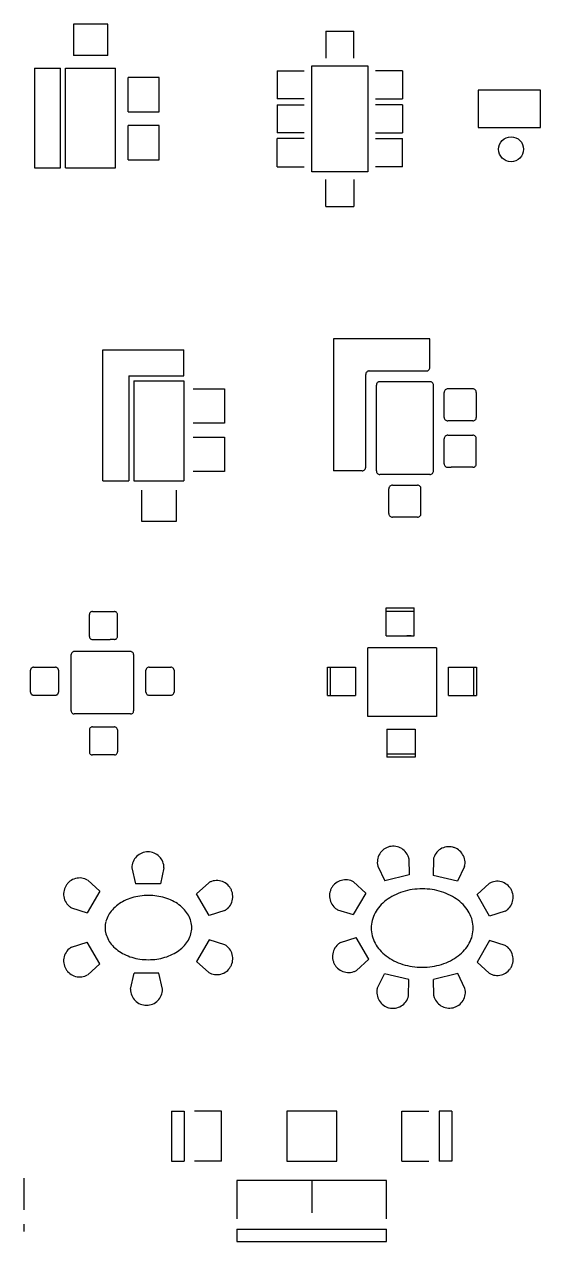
# Model space of a CAD drawing. Extents: x 15841 to 17865, y 17232 to 19192.
# Drawn here: x 17038 to 17865, y 17241 to 19192 of the extents above; entities that cross this region are included whole.
import ezdxf

# ---------------------------------------------------------------- set-up
doc = ezdxf.new("R2010")
doc.units = 0
doc.layers.add('1_1_1_SALON_COMEDOR_1', color=7, linetype='CONTINUOUS')

msp = doc.modelspace()

# ---------------------------------------------------------------- linework, layer by layer
at = {"layer": '1_1_1_SALON_COMEDOR_1', "color": 7, "linetype": 'Continuous'}
for p, q in [((17116.3, 19191.7), (17116.3, 19141.7)), ((17171.3, 19191.7), (17116.3, 19191.7)), ((17171.3, 19141.7), (17171.3, 19191.7)), ((17520.5, 19180.6), (17520.5, 19137.5)), ((17520.5, 19180.6), (17565.5, 19180.6)), ((17565.5, 19137.4), (17565.5, 19180.6)), ((17171.3, 19141.7), (17116.3, 19141.7)), ((17053.8, 19121.7), (17053.8, 18961.7)), ((17053.8, 19121.7), (17095.8, 19121.7)), ((17095.8, 18961.7), (17095.8, 19121.7)), ((17103.8, 19121.7), (17183.8, 19121.7)), ((17103.8, 18961.7), (17103.8, 19121.7)), ((17183.8, 18961.7), (17183.8, 19121.7)), ((17442.5, 19117.1), (17442.5, 19072.1)), ((17442.5, 19117.1), (17485.7, 19117.1)), ((17497.9, 18955.3), (17497.9, 19125.3)), ((17497.9, 19125.3), (17587.9, 19125.3)), ((17587.9, 19125.3), (17587.9, 18955.3)), ((17643.2, 19117.1), (17600, 19117.1)), ((17643.2, 19117.1), (17643.2, 19072.1)), ((17203.8, 19051.7), (17203.8, 19106.7)), ((17253.8, 19106.7), (17203.8, 19106.7)), ((17253.8, 19051.7), (17253.8, 19106.7)), ((17764.6, 19086.3), (17764.6, 19026.3)), ((17864.6, 19086.3), (17764.6, 19086.3)), ((17864.6, 19026.3), (17864.6, 19086.3)), ((17485.8, 19072.1), (17442.5, 19072.1)), ((17442.6, 19062.8), (17442.6, 19017.8)), ((17442.6, 19062.8), (17485.7, 19062.8)), ((17599.9, 19072.1), (17643.2, 19072.1)), ((17643.1, 19062.8), (17600, 19062.8)), ((17643.1, 19062.8), (17643.1, 19017.8)), ((17203.8, 19051.7), (17253.8, 19051.7)), ((17203.8, 18974.6), (17203.8, 19029.6)), ((17253.8, 19029.6), (17203.8, 19029.6)), ((17253.8, 18974.6), (17253.8, 19029.6)), ((17485.9, 19017.8), (17442.6, 19017.8)), ((17599.9, 19017.8), (17643.1, 19017.8)), ((17764.6, 19026.3), (17864.6, 19026.3)), ((17442.5, 18963.6), (17442.5, 19008.6)), ((17485.8, 19008.6), (17442.5, 19008.6)), ((17599.9, 19008.6), (17643.2, 19008.6)), ((17643.2, 18963.6), (17643.2, 19008.6)), ((17053.8, 18961.7), (17095.8, 18961.7)), ((17103.8, 18961.7), (17183.8, 18961.7)), ((17203.8, 18974.6), (17253.8, 18974.6)), ((17442.5, 18963.6), (17485.7, 18963.6)), ((17643.2, 18963.6), (17600, 18963.6)), ((17587.9, 18955.3), (17497.9, 18955.3)), ((17520.5, 18900), (17520.5, 18943.1)), ((17565.5, 18943.3), (17565.5, 18900)), ((17520.5, 18900), (17565.5, 18900)), ((17532.9, 18687.7), (17532.9, 18476.3)), ((17584.4, 18687.7), (17532.9, 18687.7)), ((17687.2, 18687.7), (17584.4, 18687.7)), ((17687.2, 18642), (17687.2, 18687.7)), ((17163.2, 18460.4), (17163.2, 18670.4)), ((17163.2, 18670.4), (17293.2, 18670.4)), ((17293.2, 18628.4), (17293.2, 18670.4)), ((17205.2, 18628.4), (17205.2, 18460.4)), ((17205.2, 18628.4), (17293.2, 18628.4)), ((17584.4, 18482), (17584.4, 18630.6)), ((17584.4, 18630.6), (17584.4, 18630.6)), ((17590.1, 18636.3), (17681.5, 18636.3)), ((17590.1, 18636.3), (17590.1, 18636.3)), ((17681.5, 18636.3), (17681.5, 18636.3)), ((17687.2, 18642), (17687.2, 18642)), ((17213.2, 18620.4), (17213.2, 18460.4)), ((17213.2, 18620.4), (17293.2, 18620.4)), ((17293.2, 18620.4), (17293.2, 18460.4)), ((17308.2, 18607.5), (17358.2, 18607.5)), ((17358.2, 18607.5), (17358.2, 18552.5)), ((17601.5, 18476.3), (17601.5, 18613.4)), ((17601.5, 18613.4), (17601.5, 18613.4)), ((17607.2, 18619.2), (17687.2, 18619.2)), ((17607.2, 18619.2), (17607.2, 18619.2)), ((17687.2, 18619.2), (17687.2, 18619.2)), ((17692.9, 18476.3), (17692.9, 18613.4)), ((17692.9, 18613.4), (17692.9, 18613.4)), ((17755.8, 18607.7), (17715.8, 18607.7)), ((17715.8, 18607.7), (17715.8, 18607.7)), ((17755.8, 18607.7), (17755.8, 18607.7)), ((17710.1, 18562), (17710.1, 18602)), ((17710.1, 18602), (17710.1, 18602)), ((17761.5, 18602), (17761.5, 18562)), ((17761.5, 18602), (17761.5, 18602)), ((17358.2, 18552.5), (17308.2, 18552.5)), ((17710.1, 18562), (17710.1, 18562)), ((17755.8, 18556.3), (17715.8, 18556.3)), ((17715.8, 18556.3), (17715.8, 18556.3)), ((17755.8, 18556.3), (17755.8, 18556.3)), ((17761.5, 18562), (17761.5, 18562)), ((17308.2, 18530.4), (17358.2, 18530.4)), ((17358.2, 18530.4), (17358.2, 18475.4)), ((17715.8, 18533.4), (17755.8, 18533.4)), ((17715.8, 18533.4), (17715.8, 18533.4)), ((17755.8, 18533.4), (17755.8, 18533.4)), ((17710.1, 18487.7), (17710.1, 18527.7)), ((17710.1, 18493.4), (17710.1, 18527.7)), ((17710.1, 18527.7), (17710.1, 18527.7)), ((17761.5, 18487.7), (17761.5, 18527.7)), ((17761.5, 18527.7), (17761.5, 18527.7)), ((17358.2, 18475.4), (17308.2, 18475.4)), ((17578.7, 18476.3), (17532.9, 18476.3)), ((17578.7, 18476.3), (17578.7, 18476.3)), ((17578.7, 18476.3), (17578.7, 18476.3)), ((17584.4, 18482), (17584.4, 18482)), ((17584.4, 18482), (17584.4, 18482)), ((17601.5, 18476.3), (17601.5, 18476.3)), ((17687.2, 18470.6), (17607.2, 18470.6)), ((17607.2, 18470.6), (17607.2, 18470.6)), ((17687.2, 18470.6), (17687.2, 18470.6)), ((17692.9, 18476.3), (17692.9, 18476.3)), ((17710.1, 18487.7), (17710.1, 18487.7)), ((17715.8, 18482), (17721.5, 18482)), ((17755.8, 18482), (17721.5, 18482)), ((17755.8, 18482), (17755.8, 18482)), ((17761.5, 18487.7), (17761.5, 18487.7)), ((17163.2, 18460.4), (17205.2, 18460.4)), ((17213.2, 18460.4), (17293.2, 18460.4)), ((17627.2, 18453.4), (17667.2, 18453.4)), ((17627.2, 18453.4), (17627.2, 18453.4)), ((17667.2, 18453.4), (17667.2, 18453.4)), ((17225.7, 18395.4), (17225.7, 18445.4)), ((17280.7, 18445.4), (17280.7, 18395.4)), ((17621.5, 18407.7), (17621.5, 18447.7)), ((17621.5, 18447.7), (17621.5, 18447.7)), ((17672.9, 18407.7), (17672.9, 18447.7)), ((17672.9, 18447.7), (17672.9, 18447.7)), ((17280.7, 18395.4), (17225.7, 18395.4)), ((17621.5, 18407.7), (17621.5, 18407.7)), ((17667.2, 18402), (17627.2, 18402)), ((17627.2, 18402), (17627.2, 18402)), ((17667.2, 18402), (17667.2, 18402)), ((17672.9, 18407.7), (17672.9, 18407.7)), ((17617.1, 18211.7), (17617.1, 18256.7)), ((17617.1, 18256.7), (17662.1, 18256.7)), ((17662.1, 18211.7), (17662.1, 18256.7)), ((17141.8, 18211), (17141.8, 18246)), ((17141.8, 18246), (17141.8, 18246)), ((17146.8, 18251), (17181.8, 18251)), ((17146.8, 18251), (17146.8, 18251)), ((17181.8, 18251), (17181.8, 18251)), ((17186.8, 18211), (17186.8, 18246)), ((17186.8, 18246), (17186.8, 18246)), ((17617.1, 18251.7), (17662.1, 18251.7)), ((17141.8, 18211), (17141.8, 18211)), ((17146.8, 18206), (17174.9, 18206)), ((17146.8, 18206), (17146.8, 18206)), ((17181.8, 18206), (17174.9, 18206)), ((17186.8, 18211), (17186.8, 18211)), ((17617.1, 18211.7), (17662.1, 18211.7)), ((17657.1, 18211.7), (17650.1, 18211.7)), ((17112.6, 18091.8), (17112.6, 18181.8)), ((17112.6, 18181.8), (17112.6, 18181.8)), ((17207.6, 18186.8), (17117.6, 18186.8)), ((17117.6, 18186.8), (17117.6, 18186.8)), ((17207.6, 18186.8), (17207.6, 18186.8)), ((17212.6, 18181.8), (17212.6, 18091.8)), ((17212.6, 18181.8), (17212.6, 18181.8)), ((17587.6, 18082.7), (17587.6, 18192.7)), ((17697.6, 18192.7), (17587.6, 18192.7)), ((17697.6, 18192.7), (17697.6, 18082.7)), ((17052.4, 18161.8), (17087.4, 18161.8)), ((17052.4, 18161.8), (17052.4, 18161.8)), ((17087.4, 18161.8), (17087.4, 18161.8)), ((17237.4, 18161.8), (17272.4, 18161.8)), ((17237.4, 18161.8), (17237.4, 18161.8)), ((17272.4, 18161.8), (17272.4, 18161.8)), ((17523.1, 18161.5), (17568.1, 18161.5)), ((17523.1, 18116.5), (17523.1, 18161.5)), ((17528.1, 18116.5), (17528.1, 18161.5)), ((17568.1, 18161.5), (17568.1, 18116.5)), ((17717, 18116.5), (17717, 18161.5)), ((17717, 18161.5), (17762, 18161.5)), ((17757, 18161.5), (17757, 18116.5)), ((17762, 18161.5), (17762, 18116.5)), ((17047.4, 18121.8), (17047.4, 18156.8)), ((17047.4, 18156.8), (17047.4, 18156.8)), ((17092.4, 18156.8), (17092.4, 18121.8)), ((17092.4, 18156.8), (17092.4, 18156.8)), ((17232.4, 18121.8), (17232.4, 18156.8)), ((17232.4, 18156.8), (17232.4, 18156.8)), ((17277.4, 18156.8), (17277.4, 18121.8)), ((17277.4, 18156.8), (17277.4, 18156.8)), ((17047.4, 18121.8), (17047.4, 18121.8)), ((17092.4, 18121.8), (17092.4, 18121.8)), ((17232.4, 18121.8), (17232.4, 18121.8)), ((17277.4, 18121.8), (17277.4, 18121.8)), ((17052.4, 18116.8), (17087.4, 18116.8)), ((17052.4, 18116.8), (17052.4, 18116.8)), ((17087.4, 18116.8), (17087.4, 18116.8)), ((17237.4, 18116.8), (17272.4, 18116.8)), ((17237.4, 18116.8), (17237.4, 18116.8)), ((17272.4, 18116.8), (17272.4, 18116.8)), ((17523.1, 18116.5), (17568.1, 18116.5)), ((17717, 18116.5), (17762, 18116.5)), ((17112.6, 18091.8), (17112.6, 18091.8)), ((17207.6, 18086.8), (17117.6, 18086.8)), ((17117.6, 18086.8), (17117.6, 18086.8)), ((17207.6, 18086.8), (17207.6, 18086.8)), ((17212.6, 18091.8), (17212.6, 18091.8)), ((17697.6, 18082.7), (17587.6, 18082.7)), ((17141.8, 18061.1), (17141.8, 18026.1)), ((17141.8, 18061.1), (17141.8, 18061.1)), ((17146.8, 18066.1), (17181.8, 18066.1)), ((17146.8, 18066.1), (17146.8, 18066.1)), ((17181.8, 18066.1), (17181.8, 18066.1)), ((17186.8, 18061.1), (17186.8, 18026.1)), ((17186.8, 18061.1), (17186.8, 18061.1)), ((17618.5, 18062.6), (17618.5, 18017.6)), ((17618.5, 18062.6), (17663.5, 18062.6)), ((17663.5, 18062.6), (17663.5, 18017.6)), ((17141.8, 18026.1), (17141.8, 18026.1)), ((17181.8, 18021.1), (17146.8, 18021.1)), ((17146.8, 18021.1), (17146.8, 18021.1)), ((17181.8, 18021.1), (17181.8, 18021.1)), ((17186.8, 18026.1), (17186.8, 18026.1)), ((17663.5, 18022.6), (17618.5, 18022.6)), ((17663.5, 18017.6), (17618.5, 18017.6)), ((17235.6, 17865.9), (17235.6, 17865.9)), ((17235.6, 17865.9), (17235.6, 17865.9)), ((17235.6, 17865.9), (17235.6, 17865.9)), ((17622.6, 17874.2), (17622.6, 17874.2)), ((17622.6, 17874.2), (17622.6, 17874.2)), ((17622.6, 17874.2), (17622.6, 17874.2)), ((17723.8, 17873.4), (17723.8, 17873.4)), ((17723.8, 17873.4), (17723.8, 17873.4)), ((17723.8, 17873.4), (17723.8, 17873.4)), ((17653.7, 17855.2), (17654.1, 17828.8)), ((17653.7, 17855.2), (17653.7, 17855.2)), ((17692.8, 17854.4), (17692.4, 17828.1)), ((17692.8, 17854.4), (17692.8, 17854.4)), ((17209.9, 17840.2), (17215.6, 17814.5)), ((17209.9, 17840.2), (17209.9, 17840.2)), ((17261.3, 17840.2), (17255.6, 17814.5)), ((17261.3, 17840.2), (17261.3, 17840.2)), ((17603.6, 17843.2), (17615.2, 17819.5)), ((17603.6, 17843.2), (17603.6, 17843.2)), ((17654.1, 17828.8), (17615.2, 17819.5)), ((17731.3, 17818.7), (17692.4, 17828.1)), ((17742.8, 17842.4), (17731.3, 17818.7)), ((17742.8, 17842.4), (17742.8, 17842.4)), ((17139.1, 17820.6), (17158.5, 17802.8)), ((17139.1, 17820.6), (17139.1, 17820.6)), ((17255.6, 17814.5), (17215.6, 17814.5)), ((17332.9, 17816.5), (17313.5, 17798.7)), ((17332.9, 17816.5), (17332.9, 17816.5)), ((17368, 17807.1), (17368, 17807.1)), ((17368, 17807.1), (17368, 17807.1)), ((17368, 17807.1), (17368, 17807.1)), ((17529.9, 17808.3), (17529.9, 17808.3)), ((17529.9, 17808.3), (17529.9, 17808.3)), ((17565, 17817.7), (17584.4, 17799.9)), ((17565, 17817.7), (17565, 17817.7)), ((17782.1, 17815.2), (17762.7, 17797.4)), ((17782.1, 17815.2), (17782.1, 17815.2)), ((17158.5, 17802.8), (17138.5, 17768.1)), ((17333.5, 17764.1), (17313.5, 17798.7)), ((17584.4, 17799.9), (17564.4, 17765.3)), ((17782.7, 17762.8), (17762.7, 17797.4)), ((17817.2, 17805.8), (17817.2, 17805.8)), ((17817.2, 17805.8), (17817.2, 17805.8)), ((17817.2, 17805.8), (17817.2, 17805.8)), ((17113.3, 17776), (17138.5, 17768.1)), ((17113.3, 17776), (17113.3, 17776)), ((17358.6, 17772), (17333.5, 17764.1)), ((17358.6, 17772), (17358.6, 17772)), ((17539.3, 17773.2), (17564.4, 17765.3)), ((17539.3, 17773.2), (17539.3, 17773.2)), ((17807.8, 17770.7), (17782.7, 17762.8)), ((17807.8, 17770.7), (17807.8, 17770.7)), ((17544.1, 17720.6), (17569.2, 17728.5)), ((17589.2, 17693.9), (17569.2, 17728.5)), ((17113.3, 17713.4), (17138.5, 17721.3)), ((17113.3, 17713.4), (17113.3, 17713.4)), ((17158.5, 17686.6), (17138.5, 17721.3)), ((17333.5, 17725), (17313.5, 17690.4)), ((17358.6, 17717.1), (17333.5, 17725)), ((17358.6, 17717.1), (17358.6, 17717.1)), ((17544.1, 17720.6), (17544.1, 17720.6)), ((17782.7, 17723.7), (17762.7, 17689.1)), ((17807.8, 17715.8), (17782.7, 17723.7)), ((17807.8, 17715.8), (17807.8, 17715.8)), ((17332.9, 17672.6), (17313.5, 17690.4)), ((17569.8, 17676), (17589.2, 17693.9)), ((17103.9, 17678.2), (17103.9, 17678.2)), ((17103.9, 17678.2), (17103.9, 17678.2)), ((17139.1, 17668.8), (17158.5, 17686.6)), ((17207.6, 17645.8), (17213.3, 17671.5)), ((17253.3, 17671.5), (17213.3, 17671.5)), ((17259, 17645.8), (17253.3, 17671.5)), ((17332.9, 17672.6), (17332.9, 17672.6)), ((17368, 17682), (17368, 17682)), ((17368, 17682), (17368, 17682)), ((17368, 17682), (17368, 17682)), ((17534.7, 17685.5), (17534.7, 17685.5)), ((17534.7, 17685.5), (17534.7, 17685.5)), ((17569.8, 17676), (17569.8, 17676)), ((17602.9, 17646.9), (17614.5, 17670.6)), ((17653.4, 17661.3), (17614.5, 17670.6)), ((17731.8, 17670.9), (17692.9, 17661.5)), ((17743.4, 17647.2), (17731.8, 17670.9)), ((17782.1, 17671.3), (17762.7, 17689.1)), ((17782.1, 17671.3), (17782.1, 17671.3)), ((17817.2, 17680.7), (17817.2, 17680.7)), ((17817.2, 17680.7), (17817.2, 17680.7)), ((17817.2, 17680.7), (17817.2, 17680.7)), ((17139.1, 17668.8), (17139.1, 17668.8)), ((17652.9, 17634.9), (17653.4, 17661.3)), ((17693.4, 17635.2), (17692.9, 17661.5)), ((17207.6, 17645.8), (17207.6, 17645.8)), ((17259, 17645.8), (17259, 17645.8)), ((17602.9, 17646.9), (17602.9, 17646.9)), ((17652.9, 17634.9), (17652.9, 17634.9)), ((17693.4, 17635.2), (17693.4, 17635.2)), ((17743.4, 17647.2), (17743.4, 17647.2)), ((17233.3, 17620.1), (17233.3, 17620.1)), ((17233.3, 17620.1), (17233.3, 17620.1)), ((17233.3, 17620.1), (17233.3, 17620.1)), ((17621.9, 17615.9), (17621.9, 17615.9)), ((17621.9, 17615.9), (17621.9, 17615.9)), ((17621.9, 17615.9), (17621.9, 17615.9)), ((17724.4, 17616.2), (17724.4, 17616.2)), ((17724.4, 17616.2), (17724.4, 17616.2)), ((17724.4, 17616.2), (17724.4, 17616.2)), ((17273.6, 17450.3), (17273.6, 17370.3)), ((17273.6, 17450.3), (17293.6, 17450.3)), ((17293.6, 17450.3), (17293.6, 17370.3)), ((17353.6, 17450.3), (17310.4, 17450.3)), ((17353.6, 17370.3), (17353.6, 17450.3)), ((17457.9, 17450.3), (17457.9, 17370.3)), ((17537.9, 17450.3), (17457.9, 17450.3)), ((17537.9, 17370.3), (17537.9, 17450.3)), ((17642.1, 17450.3), (17685.4, 17450.3)), ((17642.1, 17370.3), (17642.1, 17450.3)), ((17702.1, 17450.3), (17702.1, 17370.3)), ((17722.1, 17450.3), (17702.1, 17450.3)), ((17722.1, 17450.3), (17722.1, 17370.3)), ((17273.6, 17370.3), (17293.6, 17370.3)), ((17353.6, 17370.3), (17310.4, 17370.3)), ((17457.9, 17370.3), (17537.9, 17370.3)), ((17642.1, 17370.3), (17685.4, 17370.3)), ((17722.1, 17370.3), (17702.1, 17370.3)), ((17037.6, 17292.4), (17037.6, 17343.3)), ((17037.6, 17343.3), (17037.6, 17343.3)), ((17617.9, 17339.4), (17377.9, 17339.4)), ((17377.9, 17339.4), (17377.9, 17278.1)), ((17497.9, 17339.4), (17497.9, 17287.6)), ((17617.9, 17278.1), (17617.9, 17339.4)), ((17037.6, 17257.6), (17037.6, 17269.5)), ((17037.6, 17257.6), (17037.6, 17269.5)), ((17377.9, 17261.4), (17617.9, 17261.4)), ((17377.9, 17261.4), (17377.9, 17241.4)), ((17617.9, 17241.4), (17617.9, 17261.4)), ((17037.6, 17257.6), (17037.6, 17257.6)), ((17037.6, 17257.6), (17037.6, 17257.6)), ((17377.9, 17241.4), (17617.9, 17241.4))]:
    msp.add_line(p, q, dxfattribs=at)
msp.add_circle((17817.2, 18991.5), 20, dxfattribs=at)
for centre, radius, start, end in [((17590.1, 18630.6), 5.72, 168.7514, 180), ((17590.1, 18630.6), 5.72, 146.2535, 168.7515), ((17590.1, 18630.6), 5.71, 123.7536, 146.2536), ((17590.1, 18630.6), 5.71, 101.2515, 123.7535), ((17590.1, 18630.6), 5.71, 90, 101.2514), ((17681.5, 18642), 5.71, 270, 281.2514), ((17681.5, 18642), 5.71, 281.2515, 303.7535), ((17681.5, 18642), 5.71, 303.7536, 326.2536), ((17681.5, 18642), 5.72, 326.2535, 348.7515), ((17681.5, 18642), 5.72, 348.7514, 0), ((17607.2, 18613.4), 5.72, 168.7514, 180), ((17607.2, 18613.4), 5.72, 146.2535, 168.7515), ((17607.2, 18613.4), 5.71, 123.7536, 146.2536), ((17607.2, 18613.4), 5.71, 101.2515, 123.7535), ((17607.2, 18613.4), 5.71, 90, 101.2514), ((17687.2, 18613.4), 5.71, 78.7486, 90), ((17687.2, 18613.4), 5.71, 56.2465, 78.7485), ((17687.2, 18613.4), 5.71, 33.7464, 56.2464), ((17687.2, 18613.4), 5.72, 11.2485, 33.7465), ((17687.2, 18613.4), 5.72, 0, 11.2486), ((17715.8, 18602), 5.71, 123.7536, 146.2536), ((17715.8, 18602), 5.71, 101.2515, 123.7535), ((17715.8, 18602), 5.71, 90, 101.2514), ((17755.8, 18602), 5.71, 78.7486, 90), ((17755.8, 18602), 5.71, 56.2465, 78.7485), ((17755.8, 18602), 5.71, 33.7464, 56.2464), ((17715.8, 18602), 5.72, 168.7514, 180), ((17715.8, 18602), 5.72, 146.2535, 168.7515), ((17755.8, 18602), 5.72, 11.2485, 33.7465), ((17755.8, 18602), 5.72, 0, 11.2486), ((17715.8, 18562), 5.72, 180, 191.2486), ((17715.8, 18562), 5.72, 191.2484, 213.7465), ((17715.8, 18562), 5.71, 213.7464, 236.2464), ((17715.8, 18562), 5.71, 236.2465, 258.7484), ((17715.8, 18562), 5.71, 258.7486, 270), ((17755.8, 18562), 5.71, 270, 281.2514), ((17755.8, 18562), 5.71, 281.2515, 303.7535), ((17755.8, 18562), 5.71, 303.7536, 326.2536), ((17755.8, 18562), 5.72, 326.2535, 348.7515), ((17755.8, 18562), 5.72, 348.7514, 0), ((17715.8, 18527.7), 5.72, 168.7514, 180), ((17715.8, 18527.7), 5.72, 146.2535, 168.7515), ((17715.8, 18527.7), 5.71, 123.7536, 146.2536), ((17715.8, 18527.7), 5.71, 101.2515, 123.7535), ((17715.8, 18527.7), 5.71, 90, 101.2514), ((17755.8, 18527.7), 5.71, 78.7486, 90), ((17755.8, 18527.7), 5.71, 56.2465, 78.7485), ((17755.8, 18527.7), 5.71, 33.7464, 56.2464), ((17755.8, 18527.7), 5.72, 11.2485, 33.7465), ((17755.8, 18527.7), 5.72, 0, 11.2486), ((17578.7, 18482), 5.71, 270, 281.2514), ((17578.7, 18482), 5.71, 281.2515, 303.7535), ((17578.7, 18482), 5.71, 303.7536, 326.2536), ((17578.7, 18482), 5.72, 326.2535, 348.7515), ((17578.7, 18482), 5.72, 348.7514, 0), ((17607.2, 18476.3), 5.72, 180, 191.2486), ((17607.2, 18476.3), 5.72, 191.2484, 213.7465), ((17607.2, 18476.3), 5.71, 213.7464, 236.2464), ((17607.2, 18476.3), 5.71, 236.2465, 258.7484), ((17607.2, 18476.3), 5.71, 258.7486, 270), ((17687.2, 18476.3), 5.71, 270, 281.2514), ((17687.2, 18476.3), 5.71, 281.2515, 303.7535), ((17687.2, 18476.3), 5.71, 303.7536, 326.2536), ((17687.2, 18476.3), 5.72, 326.2535, 348.7515), ((17687.2, 18476.3), 5.72, 348.7514, 0), ((17715.8, 18487.7), 5.72, 180, 191.2486), ((17715.8, 18487.7), 5.72, 191.2484, 213.7465), ((17715.8, 18487.7), 5.71, 213.7464, 236.2464), ((17715.8, 18487.7), 5.71, 236.2465, 258.7484), ((17715.8, 18487.7), 5.71, 258.7486, 270), ((17755.8, 18487.7), 5.71, 270, 281.2514), ((17755.8, 18487.7), 5.71, 281.2515, 303.7535), ((17755.8, 18487.7), 5.71, 303.7536, 326.2536), ((17755.8, 18487.7), 5.72, 326.2535, 348.7515), ((17755.8, 18487.7), 5.72, 348.7514, 0), ((17627.2, 18447.7), 5.72, 146.2535, 168.7515), ((17627.2, 18447.7), 5.71, 123.7536, 146.2536), ((17627.2, 18447.7), 5.71, 101.2515, 123.7535), ((17627.2, 18447.7), 5.71, 90, 101.2514), ((17667.2, 18447.7), 5.71, 78.7486, 90), ((17667.2, 18447.7), 5.71, 56.2465, 78.7485), ((17667.2, 18447.7), 5.71, 33.7464, 56.2464), ((17667.2, 18447.7), 5.72, 11.2485, 33.7465), ((17627.2, 18447.7), 5.72, 168.7514, 180), ((17667.2, 18447.7), 5.72, 0, 11.2486), ((17627.2, 18407.7), 5.72, 180, 191.2486), ((17627.2, 18407.7), 5.72, 191.2484, 213.7465), ((17627.2, 18407.7), 5.71, 213.7464, 236.2464), ((17627.2, 18407.7), 5.71, 236.2465, 258.7484), ((17627.2, 18407.7), 5.71, 258.7486, 270), ((17667.2, 18407.7), 5.71, 270, 281.2514), ((17667.2, 18407.7), 5.71, 281.2515, 303.7535), ((17667.2, 18407.7), 5.71, 303.7536, 326.2536), ((17667.2, 18407.7), 5.72, 326.2535, 348.7515), ((17667.2, 18407.7), 5.72, 348.7514, 0), ((17146.8, 18246), 5, 168.7489, 180), ((17146.8, 18246), 5, 146.2472, 168.7488), ((17146.8, 18246), 5, 123.7471, 146.2471), ((17146.8, 18246), 5, 101.2488, 123.7472), ((17146.8, 18246), 5, 90, 101.2489), ((17181.8, 18246), 5, 78.7511, 90), ((17181.8, 18246), 5, 56.2528, 78.7512), ((17181.8, 18246), 5, 33.7529, 56.2529), ((17181.8, 18246), 5, 11.2512, 33.7528), ((17181.8, 18246), 5, 0, 11.2511), ((17146.8, 18211), 5, 180, 191.2511), ((17146.8, 18211), 5, 191.2512, 213.7528), ((17146.8, 18211), 5, 213.7529, 236.2529), ((17146.8, 18211), 5, 236.2528, 258.7512), ((17146.8, 18211), 5, 258.7511, 270), ((17181.8, 18211), 5, 270, 281.2489), ((17181.8, 18211), 5, 281.2488, 303.7472), ((17181.8, 18211), 5, 303.7471, 326.2471), ((17181.8, 18211), 5, 326.2472, 348.7488), ((17181.8, 18211), 5, 348.7489, 0), ((17117.6, 18181.8), 5, 168.7489, 180), ((17117.6, 18181.8), 5, 146.2472, 168.7488), ((17117.6, 18181.8), 5, 123.7471, 146.2471), ((17117.6, 18181.8), 5, 101.2488, 123.7472), ((17117.6, 18181.8), 5, 90, 101.2489), ((17207.6, 18181.8), 5, 78.7511, 90), ((17207.6, 18181.8), 5, 56.2528, 78.7512), ((17207.6, 18181.8), 5, 33.7529, 56.2529), ((17207.6, 18181.8), 5, 11.2512, 33.7528), ((17207.6, 18181.8), 5, 0, 11.2511), ((17052.4, 18156.8), 5, 168.7489, 180), ((17052.4, 18156.8), 5, 146.2472, 168.7488), ((17052.4, 18156.8), 5, 123.7471, 146.2471), ((17052.4, 18156.8), 5, 101.2488, 123.7472), ((17052.4, 18156.8), 5, 90, 101.2489), ((17087.4, 18156.8), 5, 78.7511, 90), ((17087.4, 18156.8), 5, 56.2528, 78.7512), ((17087.4, 18156.8), 5, 33.7529, 56.2529), ((17087.4, 18156.8), 5, 11.2512, 33.7528), ((17087.4, 18156.8), 5, 0, 11.2511), ((17237.4, 18156.8), 5, 168.7489, 180), ((17237.4, 18156.8), 5, 146.2472, 168.7488), ((17237.4, 18156.8), 5, 123.7471, 146.2471), ((17237.4, 18156.8), 5, 101.2488, 123.7472), ((17237.4, 18156.8), 5, 90, 101.2489), ((17272.4, 18156.8), 5, 78.7511, 90), ((17272.4, 18156.8), 5, 56.2528, 78.7512), ((17272.4, 18156.8), 5, 33.7529, 56.2529), ((17272.4, 18156.8), 5, 11.2512, 33.7528), ((17272.4, 18156.8), 5, 0, 11.2511), ((17052.4, 18121.8), 5, 180, 191.2511), ((17052.4, 18121.8), 5, 191.2512, 213.7528), ((17052.4, 18121.8), 5, 213.7529, 236.2529), ((17087.4, 18121.8), 5, 303.7471, 326.2471), ((17087.4, 18121.8), 5, 326.2472, 348.7488), ((17087.4, 18121.8), 5, 348.7489, 0), ((17237.4, 18121.8), 5, 180, 191.2511), ((17237.4, 18121.8), 5, 191.2512, 213.7528), ((17237.4, 18121.8), 5, 213.7529, 236.2529), ((17272.4, 18121.8), 5, 303.7471, 326.2471), ((17272.4, 18121.8), 5, 326.2472, 348.7488), ((17272.4, 18121.8), 5, 348.7489, 0), ((17052.4, 18121.8), 5, 236.2528, 258.7512), ((17052.4, 18121.8), 5, 258.7511, 270), ((17087.4, 18121.8), 5, 270, 281.2489), ((17087.4, 18121.8), 5, 281.2488, 303.7472), ((17237.4, 18121.8), 5, 236.2528, 258.7512), ((17237.4, 18121.8), 5, 258.7511, 270), ((17272.4, 18121.8), 5, 270, 281.2489), ((17272.4, 18121.8), 5, 281.2488, 303.7472), ((17117.6, 18091.8), 5, 180, 191.2511), ((17117.6, 18091.8), 5, 191.2512, 213.7528), ((17117.6, 18091.8), 5, 213.7529, 236.2529), ((17117.6, 18091.8), 5, 236.2528, 258.7512), ((17117.6, 18091.8), 5, 258.7511, 270), ((17207.6, 18091.8), 5, 270, 281.2489), ((17207.6, 18091.8), 5, 281.2488, 303.7472), ((17207.6, 18091.8), 5, 303.7471, 326.2471), ((17207.6, 18091.8), 5, 326.2472, 348.7488), ((17207.6, 18091.8), 5, 348.7489, 0), ((17146.8, 18061.1), 5, 168.7489, 180), ((17146.8, 18061.1), 5, 146.2472, 168.7488), ((17146.8, 18061.1), 5, 123.7471, 146.2471), ((17146.8, 18061.1), 5, 101.2488, 123.7472), ((17146.8, 18061.1), 5, 90, 101.2489), ((17181.8, 18061.1), 5, 78.7511, 90), ((17181.8, 18061.1), 5, 56.2528, 78.7512), ((17181.8, 18061.1), 5, 33.7529, 56.2529), ((17181.8, 18061.1), 5, 11.2512, 33.7528), ((17181.8, 18061.1), 5, 0, 11.2511), ((17146.8, 18026.1), 5, 180, 191.2511), ((17146.8, 18026.1), 5, 191.2512, 213.7528), ((17146.8, 18026.1), 5, 213.7529, 236.2529), ((17146.8, 18026.1), 5, 236.2528, 258.7512), ((17146.8, 18026.1), 5, 258.7511, 270), ((17181.8, 18026.1), 5, 270, 281.2489), ((17181.8, 18026.1), 5, 281.2488, 303.7472), ((17181.8, 18026.1), 5, 303.7471, 326.2471), ((17181.8, 18026.1), 5, 326.2472, 348.7488), ((17181.8, 18026.1), 5, 348.7489, 0), ((17235.6, 17840.2), 25.7, 101.2515, 123.7535), ((17235.6, 17840.2), 25.7, 90, 101.2514), ((17235.6, 17840.2), 25.7, 78.7486, 90.0007), ((17235.6, 17840.2), 25.7, 56.2465, 78.7484), ((17628.7, 17849.2), 25.7, 137.2538, 159.7525), ((17628.7, 17849.2), 25.7, 114.7529, 137.2538), ((17628.6, 17849.2), 25.7, 103.5015, 114.7528), ((17628.6, 17849.2), 25.7, 92.2499, 103.5009), ((17628.6, 17849.2), 25.7, 69.7471, 92.2497), ((17628.6, 17849.2), 25.7, 47.2457, 69.747), ((17628.6, 17849.2), 25.7, 24.7465, 47.2457), ((17717.8, 17848.4), 25.7, 132.7537, 155.2529), ((17717.8, 17848.4), 25.7, 110.2525, 132.7537), ((17717.8, 17848.4), 25.7, 87.7497, 110.2523), ((17717.8, 17848.4), 25.7, 76.4983, 87.7495), ((17717.8, 17848.4), 25.7, 65.2468, 76.4982), ((17717.8, 17848.4), 25.7, 42.7458, 65.2467), ((17717.8, 17848.4), 25.7, 20.2471, 42.7458), ((17235.6, 17840.2), 25.7, 168.7514, 180.0001), ((17235.6, 17840.2), 25.7, 146.2535, 168.7515), ((17235.6, 17840.2), 25.7, 123.7536, 146.2536), ((17235.6, 17840.2), 25.7, 33.7464, 56.2464), ((17235.6, 17840.2), 25.7, 11.2484, 33.7465), ((17235.6, 17840.2), 25.7, 360, 11.2486), ((17628.7, 17849.2), 25.7, 159.7524, 182.2497), ((17628.7, 17849.2), 25.7, 182.2495, 193.4982), ((17628.6, 17849.2), 25.7, 13.4979, 24.7466), ((17717.8, 17848.4), 25.7, 155.2528, 166.5015), ((17717.8, 17848.4), 25.7, 357.7499, 20.2472), ((17717.8, 17848.4), 25.7, 346.5012, 357.75), ((17126.2, 17798.3), 25.7, 161.2518, 183.7491), ((17126.2, 17798.3), 25.7, 150.0025, 161.2519), ((17126.2, 17798.3), 25.7, 138.7538, 150.0029), ((17126.2, 17798.3), 25.7, 116.2531, 138.7538), ((17126.2, 17798.3), 25.7, 93.7506, 116.253), ((17126.2, 17798.3), 25.7, 71.2477, 93.7504), ((17126.2, 17798.3), 25.7, 59.997, 71.2476), ((17345.8, 17794.2), 25.7, 108.7523, 120.003), ((17345.8, 17794.2), 25.7, 86.2494, 108.7521), ((17345.8, 17794.2), 25.7, 63.7469, 86.2493), ((17345.8, 17794.2), 25.7, 41.246, 63.7468), ((17345.8, 17794.2), 25.7, 29.9969, 41.2461), ((17345.8, 17794.2), 25.7, 18.7478, 29.9967), ((17552.1, 17795.4), 25.7, 150.0031, 161.2525), ((17552.1, 17795.4), 25.7, 138.754, 150.0029), ((17552.1, 17795.4), 25.7, 116.2533, 138.754), ((17552.1, 17795.4), 25.7, 93.7507, 116.2532), ((17552.1, 17795.4), 25.7, 71.2479, 93.7506), ((17552.1, 17795.4), 25.7, 59.9972, 71.2478), ((17674.9, 17700.8), 105.8, 81.3347, 98.6673), ((17795, 17793), 25.7, 108.7526, 120.003), ((17795, 17793), 25.7, 86.2497, 108.7524), ((17795, 17793), 25.7, 63.7472, 86.2496), ((17795, 17793), 25.7, 41.2463, 63.7471), ((17794.9, 17793), 25.7, 29.9972, 41.2464), ((17126.2, 17798.3), 25.7, 183.749, 206.2465), ((17126.2, 17798.3), 25.7, 206.2464, 228.7457), ((17225.5, 17729.9), 63.8, 115.7585, 137.3061), ((17234.7, 17711.6), 84.3, 98.1222, 115.9965), ((17236.4, 17702.7), 93.3, 81.6544, 98.3474), ((17238, 17711.6), 84.3, 64.0035, 81.8778), ((17247.2, 17729.9), 63.8, 42.6939, 64.2415), ((17345.8, 17794.2), 25.7, 333.7532, 356.2508), ((17345.8, 17794.2), 25.7, 356.2506, 18.7479), ((17552.1, 17795.4), 25.7, 161.2524, 183.7497), ((17552.1, 17795.4), 25.7, 183.7495, 206.2471), ((17663.3, 17728.7), 75.3, 116.689, 138.4551), ((17673.1, 17710), 96.5, 98.4583, 116.8923), ((17676.6, 17710), 96.5, 63.1077, 81.5417), ((17686.4, 17728.7), 75.3, 41.5449, 63.311), ((17794.9, 17793), 25.7, 18.7476, 29.9968), ((17794.9, 17793), 25.7, 333.753, 356.2506), ((17794.9, 17793), 25.7, 356.2504, 18.7477), ((17126.2, 17798.3), 25.7, 228.7457, 239.997), ((17212, 17742.3), 45.4, 137.2467, 164.3326), ((17260.8, 17742.3), 45.4, 15.6674, 42.7533), ((17345.8, 17794.2), 25.7, 300.0032, 311.254), ((17345.8, 17794.2), 25.7, 311.254, 333.7533), ((17552.1, 17795.4), 25.7, 206.247, 228.7463), ((17552.1, 17795.4), 25.7, 228.7463, 239.9968), ((17648.9, 17741.5), 56.1, 138.4302, 164.9728), ((17700.9, 17741.5), 56.1, 15.0272, 41.5698), ((17795, 17792.9), 25.7, 300.003, 311.2538), ((17794.9, 17793), 25.7, 311.2538, 333.7531), ((17205.4, 17744.5), 38.4, 164.8542, 195.1458), ((17267.4, 17744.5), 38.4, 0, 15.1458), ((17641.8, 17743.8), 48.7, 165.409, 194.591), ((17707.9, 17743.8), 48.7, 0, 14.591), ((17212, 17746.8), 45.4, 195.6674, 222.7533), ((17260.8, 17746.8), 45.4, 317.2467, 344.3326), ((17267.4, 17744.5), 38.4, 344.8542, 0), ((17648.9, 17746), 56.1, 195.0272, 221.5698), ((17700.9, 17746), 56.1, 318.4302, 344.9728), ((17707.9, 17743.8), 48.7, 345.409, 0), ((17126.2, 17691.1), 25.7, 131.2538, 153.7531), ((17126.2, 17691.1), 25.7, 120.003, 131.2538), ((17225.5, 17759.2), 63.8, 222.6939, 244.2415), ((17247.2, 17759.2), 63.8, 295.7585, 317.3061), ((17345.8, 17694.8), 25.7, 48.7465, 59.9967), ((17345.8, 17694.8), 25.7, 26.2472, 48.7465), ((17556.9, 17698.3), 25.7, 153.7529, 176.2505), ((17556.9, 17698.3), 25.7, 131.2537, 153.753), ((17556.9, 17698.3), 25.7, 120.0029, 131.2537), ((17663.3, 17758.8), 75.3, 221.5449, 243.311), ((17686.4, 17758.8), 75.3, 296.689, 318.4551), ((17795, 17693.6), 25.7, 48.7464, 59.9969), ((17794.9, 17693.6), 25.7, 26.2471, 48.7463), ((17126.2, 17691.1), 25.7, 153.753, 176.2506), ((17126.2, 17691.1), 25.7, 176.2504, 198.7477), ((17234.7, 17777.5), 84.3, 244.0035, 261.8778), ((17236.4, 17786.4), 93.3, 261.6535, 278.3465), ((17238, 17777.5), 84.3, 278.1222, 295.9965), ((17345.8, 17694.8), 25.7, 3.7497, 26.2473), ((17345.8, 17694.8), 25.7, 341.2526, 3.7499), ((17556.9, 17698.3), 25.7, 176.2503, 198.7476), ((17556.9, 17698.3), 25.7, 198.7475, 209.9969), ((17673.1, 17777.6), 96.5, 243.1077, 261.5417), ((17676.6, 17777.6), 96.5, 278.4583, 296.8923), ((17794.9, 17693.6), 25.7, 3.7496, 26.2472), ((17794.9, 17693.6), 25.7, 341.2524, 3.7497), ((17126.2, 17691.1), 25.7, 198.7476, 209.9971), ((17126.2, 17691.1), 25.7, 209.9974, 221.2466), ((17126.2, 17691.1), 25.7, 221.2466, 243.7473), ((17345.8, 17694.8), 25.7, 239.997, 251.2475), ((17345.8, 17694.8), 25.7, 251.2477, 273.7504), ((17345.8, 17694.8), 25.7, 273.7505, 296.253), ((17345.8, 17694.8), 25.7, 296.2531, 318.7538), ((17345.8, 17694.8), 25.7, 318.7538, 330.0031), ((17345.8, 17694.8), 25.7, 330.0033, 341.2527), ((17556.9, 17698.3), 25.7, 209.9974, 221.2466), ((17556.9, 17698.3), 25.7, 221.2466, 243.7473), ((17556.9, 17698.3), 25.7, 243.7474, 266.2498), ((17556.9, 17698.3), 25.7, 266.25, 288.7527), ((17556.9, 17698.3), 25.7, 288.7528, 300.003), ((17674.9, 17786.7), 105.8, 261.3337, 278.6663), ((17795, 17693.6), 25.7, 239.997, 251.2475), ((17795, 17693.6), 25.7, 273.7505, 296.253), ((17795, 17693.6), 25.7, 296.2531, 318.7538), ((17794.9, 17693.6), 25.7, 318.7538, 330.0028), ((17794.9, 17693.6), 25.7, 330.0031, 341.2526), ((17126.2, 17691.1), 25.7, 243.7474, 266.2498), ((17126.2, 17691.1), 25.7, 266.25, 288.7527), ((17126.2, 17691.1), 25.7, 288.7528, 300.003), ((17795, 17693.6), 25.7, 251.2477, 273.7504), ((17233.3, 17645.8), 25.7, 180, 191.2486), ((17233.3, 17645.8), 25.7, 191.2484, 213.7465), ((17233.3, 17645.8), 25.7, 213.7464, 236.2464), ((17233.3, 17645.8), 25.7, 303.7536, 326.2536), ((17233.3, 17645.8), 25.7, 326.2535, 348.7515), ((17233.3, 17645.8), 25.7, 348.7514, 0), ((17627.9, 17640.9), 25.7, 166.5012, 177.75), ((17627.9, 17640.9), 25.7, 177.7499, 200.2472), ((17627.9, 17640.9), 25.7, 200.2471, 222.7458), ((17627.9, 17640.9), 25.7, 335.2523, 346.5013), ((17718.4, 17641.2), 25.7, 193.4989, 204.7476), ((17718.4, 17641.2), 25.7, 317.2543, 339.7531), ((17718.4, 17641.2), 25.7, 339.753, 2.2503), ((17718.4, 17641.2), 25.7, 2.2501, 13.4983), ((17233.3, 17645.8), 25.7, 236.2465, 258.7484), ((17233.3, 17645.8), 25.7, 258.7486, 270), ((17233.3, 17645.8), 25.7, 270, 281.2514), ((17233.3, 17645.8), 25.7, 281.2515, 303.7535), ((17627.9, 17640.9), 25.7, 222.7458, 245.2467), ((17627.9, 17640.9), 25.7, 245.2468, 256.4979), ((17627.9, 17640.9), 25.7, 256.4979, 267.7491), ((17627.9, 17640.9), 25.7, 267.7492, 290.2519), ((17627.9, 17640.9), 25.7, 290.252, 312.7533), ((17627.9, 17640.9), 25.7, 312.7533, 335.2524), ((17718.4, 17641.2), 25.7, 204.7475, 227.2466), ((17718.4, 17641.2), 25.7, 227.2466, 249.7479), ((17718.4, 17641.2), 25.7, 249.748, 272.2507), ((17718.4, 17641.2), 25.7, 272.2508, 283.5021), ((17718.4, 17641.2), 25.7, 283.5021, 294.7534), ((17718.4, 17641.2), 25.7, 294.7535, 317.2544)]:
    msp.add_arc(centre, radius, start, end, dxfattribs=at)

doc.saveas('drawing.dxf')
